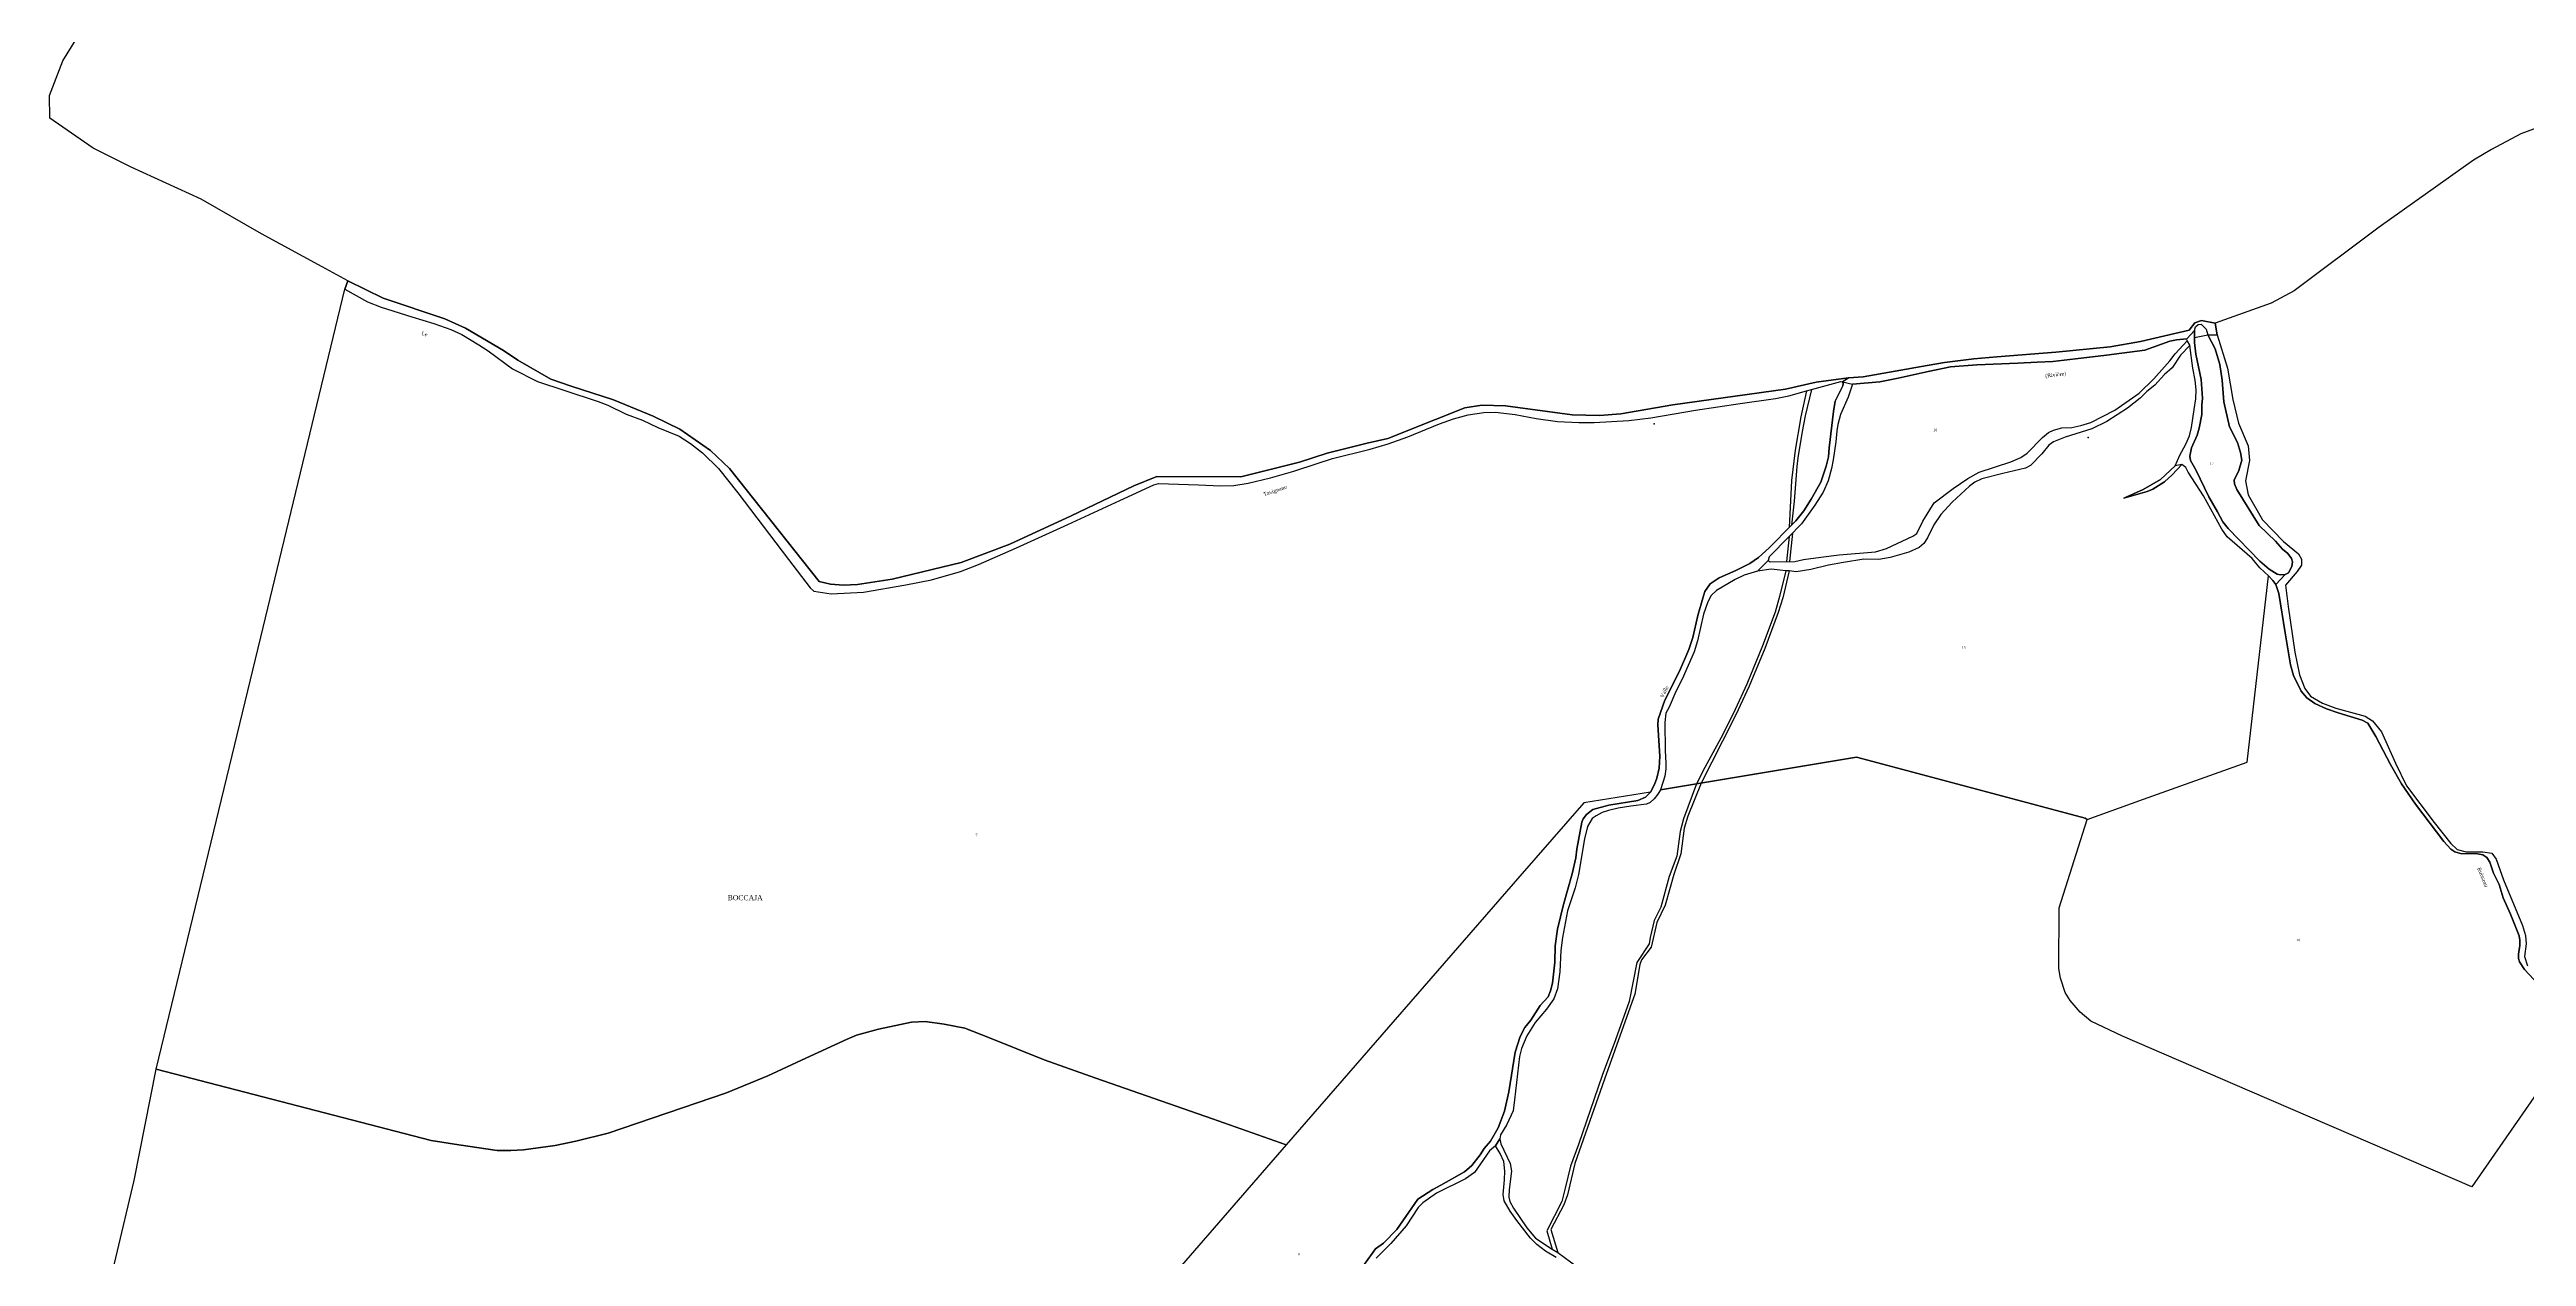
# Model space of a CAD drawing. Extents: x 1189447 to 1205702, y 6141591 to 6152844.
# Drawn here: x 1192870 to 1194839, y 6144840 to 6145799 of the extents above; entities that cross this region are included whole.
import ezdxf

# ---------------------------------------------------------------- set-up
doc = ezdxf.new("R2010")
doc.units = 0
doc.linetypes.add('CONTINU', pattern=[0])
doc.layers.get('0').update_dxf_attribs({"linetype": 'CONTINU'})
for name, color, linetype in [('1FLECHEFL', 7, 'CONTINU'), ('1LIEUDIT', 7, 'CONTINU'), ('1PARCELLE', 7, 'CONTINU'), ('1SECTION', 7, 'CONTINU'), ('1SUBDSECT', 7, 'CONTINU'), ('1TRONFLUV', 7, 'CONTINU'), ('3CHEMIN', 7, 'CONTINU'), ('3FISCLINE', 7, 'CONTINUOUS'), ('3LIEUDITTEX', 7, 'CONTINU'), ('3PARCELLETEX', 7, 'CONTINU'), ('3TRONFLUVTEX', 7, 'CONTINU')]:
    doc.layers.add(name, color=color, linetype=linetype)
doc.styles.get("Standard").update_dxf_attribs({"font": 'Times New Roman'})

# ---------------------------------------------------------------- blocks, each defined once
blk = doc.blocks.new('FLECHRU1')
blk.add_point((0, 0))

msp = doc.modelspace()

# ---------------------------------------------------------------- linework, layer by layer
at = {"layer": '1LIEUDIT'}
for points in [[(1192893.63, 6144715.44), (1192937.52, 6144900.1), (1192954.87, 6144988.46), (1193038.2, 6145332.18), (1193104.98, 6145608.88), (1193107.44, 6145615.44), (1193135.35, 6145601.53), (1193184.36, 6145585.3), (1193200.8, 6145577.77), (1193231.12, 6145560.11), (1193242.55, 6145552.22), (1193268.55, 6145537.12), (1193284.81, 6145531.73), (1193318.47, 6145520.84), (1193349.97, 6145507.81), (1193371.29, 6145497.58), (1193395.63, 6145480.48), (1193410.6, 6145466.25), (1193443.28, 6145424.97), (1193481.93, 6145376.36), (1193490.89, 6145374.28), (1193501.19, 6145373.45), (1193512.4, 6145373.99), (1193540, 6145378.11), (1193594.7, 6145391.33), (1193633.57, 6145406), (1193682.32, 6145428.54), (1193732.04, 6145452.42), (1193750.46, 6145459.69), (1193817.21, 6145459.46), (1193863.83, 6145471.12), (1193885.86, 6145478.39), (1193917.53, 6145486.43), (1193934.06, 6145490.05), (1193971.76, 6145505.13), (1193995.28, 6145514.43), (1194008.61, 6145516.64), (1194027.58, 6145515.96), (1194080.62, 6145508.96), (1194102.18, 6145508.36), (1194119.26, 6145509.68), (1194160.61, 6145516.86), (1194250.01, 6145529.32), (1194274.32, 6145534.88), (1194300.12, 6145538.37), (1194295.45, 6145535.22), (1194295.94, 6145533.73), (1194295.72, 6145531.99), (1194289.56, 6145519.63), (1194288.12, 6145511.61), (1194284.74, 6145482.64), (1194284.26, 6145475.37), (1194282.27, 6145467.99), (1194278.1, 6145455.36), (1194270.44, 6145441.79), (1194264.57, 6145432.51), (1194258.36, 6145424.59), (1194254.85, 6145421.07), (1194237.15, 6145403.01), (1194228.63, 6145395.49), (1194221.64, 6145390.65), (1194210.7, 6145385.06), (1194197.32, 6145379.33), (1194190.3, 6145374.53), (1194185.98, 6145368.48), (1194184.31, 6145362.98), (1194180.48, 6145349.21), (1194176.45, 6145331.73), (1194173.1, 6145322.14), (1194165.81, 6145305), (1194154.15, 6145281.96), (1194148.84, 6145266.97), (1194148.68, 6145262.34), (1194150.1, 6145237.5), (1194149.59, 6145227.96), (1194147.75, 6145219.91), (1194145.87, 6145214.77), (1194142.85, 6145208.86), (1194138.91, 6145204.82), (1194132.75, 6145202.29), (1194109.57, 6145198.4), (1194096.82, 6145194.89), (1194091.79, 6145191.1), (1194089.21, 6145187.52), (1194088.25, 6145184.97), (1194084.23, 6145163.56), (1194083.28, 6145156.67), (1194080.56, 6145143.79), (1194073.52, 6145119.38), (1194068.8, 6145099.75), (1194066.86, 6145086.48), (1194066.79, 6145073.72), (1194064.8, 6145056.8), (1194063.25, 6145050.75), (1194061.33, 6145046.16), (1194055.16, 6145039.25), (1194047.55, 6145027.38), (1194042.96, 6145021.77), (1194039.1, 6145014.54), (1194035.25, 6145002.17), (1194030.1, 6144970.39), (1194026.8, 6144955.2), (1194021.79, 6144941.75), (1194015.7, 6144931.25), (1194010.54, 6144925.52), (1194007.31, 6144920.28), (1194000.68, 6144911.92), (1193994.83, 6144906.91), (1193976.09, 6144896.3), (1193969.7, 6144892.95), (1193957.81, 6144885.21), (1193941.1, 6144861.02), (1193930.62, 6144850.18), (1193924.07, 6144845.66), (1193915.56, 6144833.57)], [(1193915.56, 6144833.57), (1193924.07, 6144845.66), (1193930.62, 6144850.18), (1193941.1, 6144861.02), (1193957.81, 6144885.21), (1193969.7, 6144892.95), (1193976.09, 6144896.3), (1193994.83, 6144906.91), (1194000.68, 6144911.92), (1194007.31, 6144920.28), (1194010.54, 6144925.52), (1194015.7, 6144931.25), (1194021.79, 6144941.75), (1194026.8, 6144955.2), (1194030.1, 6144970.39), (1194035.25, 6145002.17), (1194039.1, 6145014.54), (1194042.96, 6145021.77), (1194047.55, 6145027.38), (1194055.16, 6145039.25), (1194061.33, 6145046.16), (1194063.25, 6145050.75), (1194064.8, 6145056.8), (1194066.79, 6145073.72), (1194066.86, 6145086.48), (1194068.8, 6145099.75), (1194073.52, 6145119.38), (1194080.56, 6145143.79), (1194083.28, 6145156.67), (1194084.23, 6145163.56), (1194088.25, 6145184.97), (1194089.21, 6145187.52), (1194091.79, 6145191.1), (1194096.82, 6145194.89), (1194109.57, 6145198.4), (1194132.75, 6145202.29), (1194138.91, 6145204.82), (1194142.85, 6145208.86), (1194145.87, 6145214.77), (1194147.75, 6145219.91), (1194149.59, 6145227.96), (1194150.1, 6145237.5), (1194148.68, 6145262.34), (1194148.84, 6145266.97), (1194154.15, 6145281.96), (1194165.81, 6145305), (1194173.1, 6145322.14), (1194176.45, 6145331.73), (1194180.48, 6145349.21), (1194184.31, 6145362.98), (1194185.98, 6145368.48), (1194190.3, 6145374.53), (1194197.32, 6145379.33), (1194210.7, 6145385.06), (1194221.64, 6145390.65), (1194228.63, 6145395.49), (1194237.15, 6145403.01), (1194254.85, 6145421.07), (1194258.36, 6145424.59), (1194264.57, 6145432.51), (1194270.44, 6145441.79), (1194278.1, 6145455.36), (1194282.27, 6145467.99), (1194284.26, 6145475.37), (1194284.74, 6145482.64), (1194288.12, 6145511.61), (1194289.56, 6145519.63), (1194295.72, 6145531.99), (1194295.94, 6145533.73), (1194295.45, 6145535.22), (1194300.12, 6145538.37), (1194311.73, 6145539.14), (1194362.63, 6145547.99), (1194376.42, 6145550.57), (1194399.64, 6145553.47), (1194418.09, 6145554.93), (1194464.92, 6145558.68), (1194508.08, 6145562.82), (1194532.25, 6145567.27), (1194570.98, 6145576.18), (1194575.33, 6145581.94), (1194580.77, 6145583.74), (1194591.49, 6145581.69), (1194593.19, 6145572.37), (1194601.35, 6145545.87), (1194605.76, 6145520.92), (1194610.04, 6145502.32), (1194617.75, 6145484.32), (1194618.9, 6145472.52), (1194615.62, 6145456.26), (1194617.93, 6145445.34), (1194629.19, 6145425.31), (1194646.02, 6145408.06), (1194657.72, 6145398.21), (1194660.13, 6145394.14), (1194660.2, 6145389.32), (1194656.86, 6145384.19), (1194647.53, 6145373.39), (1194649.49, 6145356.42), (1194654.9, 6145320.18), (1194658.51, 6145302.08), (1194662.94, 6145291.33), (1194667.4, 6145285.13), (1194676.82, 6145279.57), (1194687.46, 6145275.51), (1194710.83, 6145269.19), (1194716.61, 6145265.55), (1194723.7, 6145256.76), (1194734.81, 6145231.73), (1194743.56, 6145213.95), (1194765.66, 6145184.74), (1194778.9, 6145168), (1194784.07, 6145163.15), (1194791, 6145161.45), (1194804.28, 6145161.48), (1194811.56, 6145160.33), (1194815.06, 6145155.4), (1194820.79, 6145139.02), (1194835.91, 6145102.76), (1194838.17, 6145094.81), (1194838.75, 6145088.13), (1194837.6, 6145078.09), (1194839.86, 6145070.69)]]:
    msp.add_lwpolyline(points, dxfattribs=at)
at = {"layer": '1PARCELLE'}
for points in [[(1192954.87, 6144988.46), (1193038.2, 6145332.18), (1193104.98, 6145608.88), (1193122.84, 6145598.82), (1193133.91, 6145594.52), (1193158.07, 6145586.88), (1193175.55, 6145581.57), (1193189.21, 6145576.68), (1193197.87, 6145572.6), (1193211.35, 6145564.46), (1193218.99, 6145559.61), (1193238.26, 6145545.32), (1193258.18, 6145535.34), (1193279.78, 6145528.21), (1193306.3, 6145519.51), (1193314.09, 6145516.51), (1193328.68, 6145509.47), (1193341.6, 6145504.53), (1193353.8, 6145498.81), (1193370.55, 6145491.95), (1193379.66, 6145486.08), (1193389.27, 6145478.56), (1193401.93, 6145466.12), (1193417.41, 6145446.89), (1193457.55, 6145393.72), (1193474.81, 6145371.32), (1193477.75, 6145368.68), (1193491.51, 6145366.61), (1193517.16, 6145367.86), (1193550.89, 6145373.65), (1193571.37, 6145377.71), (1193594.28, 6145384.31), (1193608.58, 6145389.82), (1193638.88, 6145403.06), (1193679.58, 6145421.55), (1193720.86, 6145440.77), (1193747.91, 6145453.18), (1193751.76, 6145454.13), (1193783.59, 6145453.22), (1193800.87, 6145452.27), (1193811.68, 6145452.6), (1193822.93, 6145454.52), (1193840.7, 6145458.69), (1193859.22, 6145463.98), (1193877.75, 6145470.22), (1193890.08, 6145474.04), (1193919.91, 6145481.45), (1193934.3, 6145485.7), (1193949.94, 6145491.39), (1193974.92, 6145501.62), (1193986.26, 6145505.69), (1193997.89, 6145508.88), (1194010.31, 6145510.78), (1194019.29, 6145510.95), (1194035.29, 6145509), (1194051.78, 6145506.04), (1194068.95, 6145503.66), (1194085.88, 6145502.84), (1194097.9, 6145502.85), (1194125.57, 6145504.27), (1194142.95, 6145506.59), (1194178.57, 6145512.58), (1194214.09, 6145517.84), (1194242.08, 6145521.72), (1194252.8, 6145523.88), (1194266.89, 6145527.86), (1194270.64, 6145528.9), (1194294.09, 6145535.24), (1194295.45, 6145535.22), (1194295.94, 6145533.73), (1194295.72, 6145531.99), (1194289.56, 6145519.63), (1194288.12, 6145511.61), (1194284.74, 6145482.64), (1194284.26, 6145475.37), (1194282.27, 6145467.99), (1194278.1, 6145455.36), (1194270.44, 6145441.79), (1194264.57, 6145432.51), (1194258.36, 6145424.59), (1194254.85, 6145421.07), (1194237.15, 6145403.01), (1194228.63, 6145395.49), (1194221.64, 6145390.65), (1194210.7, 6145385.06), (1194197.32, 6145379.33), (1194190.3, 6145374.53), (1194185.98, 6145368.48), (1194184.31, 6145362.98), (1194180.48, 6145349.21), (1194176.45, 6145331.73), (1194173.1, 6145322.14), (1194165.81, 6145305), (1194154.15, 6145281.96), (1194148.84, 6145266.97), (1194148.68, 6145262.34), (1194150.1, 6145237.5), (1194149.59, 6145227.96), (1194147.75, 6145219.91), (1194145.87, 6145214.77), (1194142.85, 6145208.86), (1194089.74, 6145200.33), (1194039, 6145141.98), (1193853.15, 6144928.28), (1193794.69, 6144948.97), (1193701.91, 6144981.34), (1193660.9, 6144996.06), (1193617.31, 6145013.35), (1193597.69, 6145021.03), (1193581.43, 6145024.35), (1193566.13, 6145026.36), (1193555.43, 6145025.8), (1193529.1, 6145020.34), (1193511.52, 6145015.47), (1193504.15, 6145012.5), (1193471.41, 6144997.22), (1193441.23, 6144983.23), (1193408.26, 6144969.58), (1193314.14, 6144937.71), (1193288.59, 6144931.36), (1193272.18, 6144927.93), (1193246.85, 6144924.48), (1193236.79, 6144923.83), (1193225.95, 6144923.98), (1193195.52, 6144928.49), (1193173.6, 6144931.69), (1192954.87, 6144988.46)], [(1194576.13, 6145465.01), (1194571.9, 6145472.43), (1194571.4, 6145475.95), (1194572.69, 6145482.58), (1194577.28, 6145492.69), (1194578.93, 6145498.3), (1194580.99, 6145509), (1194581.03, 6145516.51), (1194581.56, 6145522.16), (1194580.34, 6145536.97), (1194576.22, 6145557.19), (1194575.09, 6145566.47), (1194575.27, 6145570.4), (1194575.15, 6145575.97), (1194575.91, 6145578.93), (1194578.18, 6145580.75), (1194580.55, 6145580.88), (1194584.32, 6145577), (1194585.72, 6145572.49), (1194591.56, 6145561.34), (1194595.33, 6145548.75), (1194597.21, 6145536.45), (1194598.45, 6145519.26), (1194602.86, 6145499.22), (1194609.22, 6145486.75), (1194611.86, 6145478.94), (1194612.84, 6145472.93), (1194610.39, 6145464.66), (1194606.81, 6145456.99), (1194607.04, 6145453.98), (1194608.88, 6145449.51), (1194626.63, 6145420.85), (1194639.59, 6145408.28), (1194645.12, 6145402.11), (1194649.44, 6145398.57), (1194652.36, 6145394.68), (1194653.12, 6145391.91), (1194652.58, 6145388.28), (1194649.91, 6145383.18), (1194647.31, 6145381.79), (1194643.37, 6145381.53), (1194640.81, 6145382.2), (1194634.41, 6145386.05), (1194627.04, 6145392.36), (1194601.86, 6145418.53), (1194597.63, 6145423.8), (1194593.46, 6145431.65), (1194586.67, 6145443.63), (1194576.13, 6145465.01)], [(1194489.89, 6145187.19), (1194534.57, 6145203.11), (1194617, 6145232.77), (1194633.89, 6145380.81), (1194627.23, 6145387.18), (1194621, 6145394.6), (1194601.24, 6145411.85), (1194596.84, 6145417.9), (1194582.33, 6145444.34), (1194570.22, 6145463.21), (1194568.22, 6145467), (1194565.04, 6145469.3), (1194557.4, 6145461.13), (1194551.19, 6145455.47), (1194542, 6145449.85), (1194537.55, 6145447.83), (1194519.02, 6145442.61), (1194534.25, 6145449.45), (1194548.25, 6145457.45), (1194559.79, 6145468.38), (1194563.53, 6145476.71), (1194568.25, 6145485.46), (1194571.09, 6145492.1), (1194572.86, 6145498.74), (1194574.83, 6145513.22), (1194576.12, 6145521.66), (1194576.36, 6145528.81), (1194575.7, 6145536.36), (1194573.95, 6145546.03), (1194571.56, 6145563.91), (1194564.1, 6145556.2), (1194557.48, 6145546.35), (1194551.27, 6145540.84), (1194543.57, 6145532.51), (1194537.31, 6145527.29), (1194532.05, 6145522.05), (1194521.99, 6145514.27), (1194505.37, 6145503.58), (1194493.57, 6145497.82), (1194472.26, 6145491.02), (1194462.97, 6145487.48), (1194459.51, 6145484.71), (1194453.76, 6145477.82), (1194444.71, 6145468.66), (1194440.85, 6145466.41), (1194422.83, 6145462.08), (1194406.15, 6145457.9), (1194400.61, 6145455.22), (1194396.34, 6145452.2), (1194382.61, 6145439.48), (1194373.53, 6145429.55), (1194368, 6145421.51), (1194363.01, 6145410.91), (1194359.9, 6145406.46), (1194356.25, 6145403.26), (1194348.03, 6145399.67), (1194333.18, 6145395.28), (1194324.13, 6145393.94), (1194312.41, 6145393.97), (1194296.25, 6145391.5), (1194284.13, 6145389.2), (1194270.11, 6145385.94), (1194258.59, 6145384.12), (1194252.92, 6145384.67), (1194250.31, 6145384.92), (1194238.66, 6145386.04), (1194227.93, 6145384.5), (1194217.12, 6145381.29), (1194209.96, 6145377.9), (1194195.19, 6145369.28), (1194190.95, 6145365.11), (1194188.29, 6145360.21), (1194185.02, 6145350.21), (1194180.18, 6145329.15), (1194177.6, 6145320.37), (1194167.88, 6145298.62), (1194162.95, 6145288.83), (1194157.67, 6145276.38), (1194155.07, 6145271.56), (1194154.14, 6145264.28), (1194154.46, 6145241.84), (1194155.08, 6145231.92), (1194155.08, 6145227.26), (1194154.17, 6145221.42), (1194150.7, 6145210.59), (1194306.63, 6145236.5), (1194414.84, 6145207.72), (1194488.22, 6145188.05), (1194489.89, 6145187.19)], [(1194236.17, 6145393.14), (1194237.8, 6145391.9), (1194257.37, 6145392.21), (1194264.45, 6145393.93), (1194278.18, 6145395.74), (1194292.85, 6145397.47), (1194321.54, 6145400.01), (1194330.41, 6145402.44), (1194351.34, 6145412.27), (1194354.36, 6145414.56), (1194359.3, 6145424.31), (1194368.24, 6145438.8), (1194383.4, 6145450.28), (1194395.1, 6145458.35), (1194404.08, 6145463.36), (1194429.26, 6145471.41), (1194437.11, 6145474.87), (1194442.14, 6145478.47), (1194454.3, 6145490.9), (1194458.99, 6145494.74), (1194463, 6145496.64), (1194469.8, 6145498.57), (1194477.76, 6145498.84), (1194484.79, 6145500.24), (1194492.69, 6145502.69), (1194511.94, 6145512.69), (1194531.29, 6145525.96), (1194542.75, 6145537.52), (1194555.57, 6145551.66), (1194559.73, 6145557.31), (1194569.29, 6145567.7), (1194569.07, 6145569.36), (1194560.9, 6145568.51), (1194555.46, 6145567.46), (1194535.69, 6145560.23), (1194505.22, 6145556.39), (1194480.55, 6145553.29), (1194462.6, 6145551.39), (1194450.07, 6145550.73), (1194434.84, 6145550.04), (1194402.08, 6145548.55), (1194381.11, 6145547.03), (1194363.37, 6145543.44), (1194339.61, 6145538), (1194324.99, 6145535.05), (1194303.36, 6145533.11), (1194299.99, 6145522.82), (1194293.86, 6145509.1), (1194291.58, 6145501.23), (1194290.82, 6145496.19), (1194290.14, 6145487.4), (1194288.04, 6145473.14), (1194286.68, 6145466.25), (1194284, 6145456.5), (1194279.99, 6145447.47), (1194273.43, 6145437.1), (1194262.79, 6145422.17), (1194253.02, 6145412.05), (1194236.98, 6145395.9), (1194236.17, 6145393.14)]]:
    msp.add_lwpolyline(points, close=True, dxfattribs=at)
for points in [[(1194885.05, 6145024.03), (1194795.54, 6144895.06), (1194619.19, 6144971), (1194517.87, 6145014.85), (1194492.83, 6145026.8), (1194484.33, 6145033.97), (1194476.26, 6145043.03), (1194472.34, 6145049.4), (1194468.69, 6145060.91), (1194467.4, 6145068.62), (1194467.71, 6145116.8), (1194489.89, 6145187.19), (1194489.89, 6145187.19), (1194534.57, 6145203.11), (1194617, 6145232.77), (1194633.89, 6145380.81), (1194637.45, 6145377.13), (1194639.88, 6145373.9), (1194642.2, 6145366.74), (1194647.23, 6145335.38), (1194651.53, 6145310.13), (1194653.86, 6145301.62), (1194659.88, 6145289.12), (1194664.33, 6145283.84), (1194670.74, 6145279.32), (1194680.22, 6145275.16), (1194689.3, 6145271.98), (1194708.44, 6145266.04), (1194712.91, 6145263.56), (1194719.35, 6145253.18), (1194730.93, 6145230.68), (1194739.74, 6145215.44), (1194750.94, 6145199.14), (1194773.44, 6145169.51), (1194778.91, 6145163.52), (1194782.2, 6145161.34), (1194786.5, 6145159.96), (1194800.18, 6145159.64), (1194804.38, 6145159.09), (1194807.66, 6145156.95), (1194809.89, 6145153.02), (1194812.94, 6145144.44), (1194817.27, 6145135.49), (1194820.58, 6145124.76), (1194826.42, 6145111.67), (1194833.23, 6145094.62), (1194833.77, 6145090.99), (1194833.79, 6145087), (1194832.61, 6145080.11), (1194832.65, 6145076.58), (1194833.44, 6145073.77), (1194837.48, 6145067.89), (1194859.82, 6145043.83)], [(1194885.05, 6145024.03), (1194795.54, 6144895.06), (1194619.19, 6144971), (1194517.87, 6145014.85), (1194492.83, 6145026.8), (1194484.33, 6145033.97), (1194476.26, 6145043.03), (1194472.34, 6145049.4), (1194468.69, 6145060.91), (1194467.4, 6145068.62), (1194467.71, 6145116.8), (1194489.89, 6145187.19), (1194488.22, 6145188.05), (1194414.84, 6145207.72), (1194306.63, 6145236.5), (1194150.7, 6145210.59), (1194148.48, 6145207.28), (1194145.77, 6145203.37), (1194142.45, 6145200.49), (1194139.51, 6145199.2), (1194127.15, 6145197.63), (1194117.03, 6145196.05), (1194109.38, 6145194.18), (1194104.44, 6145192.6), (1194099.44, 6145190.03), (1194096.45, 6145187.77), (1194092.72, 6145181.49), (1194090.37, 6145171.81), (1194085.6, 6145143.37), (1194082.77, 6145132.8), (1194076.72, 6145114.55), (1194072.77, 6145093.19), (1194071.49, 6145082.97), (1194070.72, 6145066.01), (1194068.96, 6145052.43), (1194065.81, 6145044.47), (1194060.09, 6145036.36), (1194050.99, 6145025.56), (1194044.37, 6145015.13), (1194040.13, 6145004.85), (1194038.61, 6144998.53), (1194034.7, 6144964.06), (1194033.53, 6144955.43), (1194028.65, 6144944.5), (1194023.46, 6144936.4), (1194022.88, 6144933.24), (1194023.79, 6144929.16), (1194031.25, 6144913.46), (1194032.17, 6144907.42), (1194030.29, 6144892.9), (1194030.15, 6144886.85), (1194031.02, 6144883.35), (1194033.87, 6144877.95), (1194044.52, 6144862.47), (1194051.26, 6144854.27), (1194064.65, 6144845.5), (1194069.02, 6144842.65), (1194084.11, 6144831.58)], [(1193915.56, 6144833.57), (1193924.07, 6144845.66), (1193930.62, 6144850.18), (1193941.1, 6144861.02), (1193957.81, 6144885.21), (1193969.7, 6144892.95), (1193976.09, 6144896.3), (1193994.83, 6144906.91), (1194000.68, 6144911.92), (1194007.31, 6144920.28), (1194010.54, 6144925.52), (1194015.7, 6144931.25), (1194021.79, 6144941.75), (1194026.8, 6144955.2), (1194030.1, 6144970.39), (1194035.25, 6145002.17), (1194039.1, 6145014.54), (1194042.96, 6145021.77), (1194047.55, 6145027.38), (1194055.16, 6145039.25), (1194061.33, 6145046.16), (1194063.25, 6145050.75), (1194064.8, 6145056.8), (1194066.79, 6145073.72), (1194066.86, 6145086.48), (1194068.8, 6145099.75), (1194073.52, 6145119.38), (1194080.56, 6145143.79), (1194083.28, 6145156.67), (1194084.23, 6145163.56), (1194088.25, 6145184.97), (1194089.21, 6145187.52), (1194091.79, 6145191.1), (1194096.82, 6145194.89), (1194109.57, 6145198.4), (1194132.75, 6145202.29), (1194138.91, 6145204.82), (1194142.85, 6145208.86), (1194142.85, 6145208.86), (1194089.74, 6145200.33), (1194039, 6145141.98), (1193853.15, 6144928.28), (1193650.23, 6144694.22)], [(1192893.63, 6144715.44), (1192937.52, 6144900.1), (1192954.87, 6144988.46), (1193173.6, 6144931.69), (1193195.52, 6144928.49), (1193225.95, 6144923.98), (1193236.79, 6144923.83), (1193246.85, 6144924.48), (1193272.18, 6144927.93), (1193288.59, 6144931.36), (1193314.14, 6144937.71), (1193408.26, 6144969.58), (1193441.23, 6144983.23), (1193471.41, 6144997.22), (1193504.15, 6145012.5), (1193511.52, 6145015.47), (1193529.1, 6145020.34), (1193555.43, 6145025.8), (1193566.13, 6145026.36), (1193581.43, 6145024.35), (1193597.69, 6145021.03), (1193617.31, 6145013.35), (1193660.9, 6144996.06), (1193701.91, 6144981.34), (1193794.69, 6144948.97), (1193853.15, 6144928.28), (1193650.23, 6144694.22)], [(1194067.84, 6144838.73), (1194059.3, 6144843.78), (1194052.44, 6144849.12), (1194047.43, 6144854.21), (1194036.43, 6144868.13), (1194031.25, 6144875.63), (1194026.39, 6144883.74), (1194025.62, 6144888.8), (1194026.66, 6144900.6), (1194026.97, 6144907.47), (1194026.07, 6144915.16), (1194023.22, 6144921.52), (1194019.43, 6144927.48), (1194014.88, 6144923.55), (1194002.9, 6144906.34), (1193995.75, 6144901.35), (1193972.62, 6144889.85), (1193961.86, 6144882.32), (1193958.19, 6144878.66), (1193948.54, 6144863.89), (1193936.28, 6144849.83), (1193924.82, 6144838.22)]]:
    msp.add_lwpolyline(points, dxfattribs=at)
at = {"layer": '1SECTION'}
msp.add_lwpolyline([(1194876.95, 6145747.88), (1194834.66, 6145732.36), (1194811.19, 6145719.91), (1194796.91, 6145711.46), (1194722.01, 6145658.18), (1194654.42, 6145607.35), (1194636.05, 6145597.56), (1194591.49, 6145581.69), (1194580.77, 6145583.74), (1194575.33, 6145581.94), (1194570.98, 6145576.18), (1194532.25, 6145567.27), (1194508.08, 6145562.82), (1194464.92, 6145558.68), (1194418.09, 6145554.93), (1194399.64, 6145553.47), (1194376.42, 6145550.57), (1194362.63, 6145547.99), (1194311.73, 6145539.14), (1194300.12, 6145538.37), (1194274.32, 6145534.88), (1194250.01, 6145529.32), (1194160.61, 6145516.86), (1194119.26, 6145509.68), (1194102.18, 6145508.36), (1194080.62, 6145508.96), (1194027.58, 6145515.96), (1194008.61, 6145516.64), (1193995.28, 6145514.43), (1193971.76, 6145505.13), (1193934.06, 6145490.05), (1193917.53, 6145486.43), (1193885.86, 6145478.39), (1193863.83, 6145471.12), (1193817.21, 6145459.46), (1193750.46, 6145459.69), (1193732.04, 6145452.42), (1193682.32, 6145428.54), (1193633.57, 6145406), (1193594.7, 6145391.33), (1193540, 6145378.11), (1193512.4, 6145373.99), (1193501.19, 6145373.45), (1193490.89, 6145374.28), (1193481.93, 6145376.36), (1193443.28, 6145424.97), (1193410.6, 6145466.25), (1193395.63, 6145480.48), (1193371.29, 6145497.58), (1193349.97, 6145507.81), (1193318.47, 6145520.84), (1193284.81, 6145531.73), (1193268.55, 6145537.12), (1193242.55, 6145552.22), (1193231.12, 6145560.11), (1193200.8, 6145577.77), (1193184.36, 6145585.3), (1193135.35, 6145601.53), (1193107.44, 6145615.44), (1193086.88, 6145626.52), (1193038.81, 6145652.79), (1192990.61, 6145680.22), (1192935.01, 6145705.76), (1192904.8, 6145721), (1192870.4, 6145744.82), (1192870.21, 6145762.89), (1192880.86, 6145790.45), (1192909.11, 6145836.33)], dxfattribs=at)
at = {"layer": '1SUBDSECT'}
msp.add_lwpolyline([(1192893.63, 6144715.44), (1192937.52, 6144900.1), (1192954.87, 6144988.46), (1193038.2, 6145332.18), (1193104.98, 6145608.88), (1193107.44, 6145615.44), (1193135.35, 6145601.53), (1193184.36, 6145585.3), (1193200.8, 6145577.77), (1193231.12, 6145560.11), (1193242.55, 6145552.22), (1193268.55, 6145537.12), (1193284.81, 6145531.73), (1193318.47, 6145520.84), (1193349.97, 6145507.81), (1193371.29, 6145497.58), (1193395.63, 6145480.48), (1193410.6, 6145466.25), (1193443.28, 6145424.97), (1193481.93, 6145376.36), (1193490.89, 6145374.28), (1193501.19, 6145373.45), (1193512.4, 6145373.99), (1193540, 6145378.11), (1193594.7, 6145391.33), (1193633.57, 6145406), (1193682.32, 6145428.54), (1193732.04, 6145452.42), (1193750.46, 6145459.69), (1193817.21, 6145459.46), (1193863.83, 6145471.12), (1193885.86, 6145478.39), (1193917.53, 6145486.43), (1193934.06, 6145490.05), (1193971.76, 6145505.13), (1193995.28, 6145514.43), (1194008.61, 6145516.64), (1194027.58, 6145515.96), (1194080.62, 6145508.96), (1194102.18, 6145508.36), (1194119.26, 6145509.68), (1194160.61, 6145516.86), (1194250.01, 6145529.32), (1194274.32, 6145534.88), (1194300.12, 6145538.37), (1194311.73, 6145539.14), (1194362.63, 6145547.99), (1194376.42, 6145550.57), (1194399.64, 6145553.47), (1194418.09, 6145554.93), (1194464.92, 6145558.68), (1194508.08, 6145562.82), (1194532.25, 6145567.27), (1194570.98, 6145576.18), (1194575.33, 6145581.94), (1194580.77, 6145583.74), (1194591.49, 6145581.69), (1194593.19, 6145572.37), (1194601.35, 6145545.87), (1194605.76, 6145520.92), (1194610.04, 6145502.32), (1194617.75, 6145484.32), (1194618.9, 6145472.52), (1194615.62, 6145456.26), (1194617.93, 6145445.34), (1194629.19, 6145425.31), (1194646.02, 6145408.06), (1194657.72, 6145398.21), (1194660.13, 6145394.14), (1194660.2, 6145389.32), (1194656.86, 6145384.19), (1194647.53, 6145373.39), (1194649.49, 6145356.42), (1194654.9, 6145320.18), (1194658.51, 6145302.08), (1194662.94, 6145291.33), (1194667.4, 6145285.13), (1194676.82, 6145279.57), (1194687.46, 6145275.51), (1194710.83, 6145269.19), (1194716.61, 6145265.55), (1194723.7, 6145256.76), (1194734.81, 6145231.73), (1194743.56, 6145213.95), (1194765.66, 6145184.74), (1194778.9, 6145168), (1194784.07, 6145163.15), (1194791, 6145161.45), (1194804.28, 6145161.48), (1194811.56, 6145160.33), (1194815.06, 6145155.4), (1194820.79, 6145139.02), (1194835.91, 6145102.76), (1194838.17, 6145094.81), (1194838.75, 6145088.13), (1194837.6, 6145078.09), (1194839.86, 6145070.69)], dxfattribs=at)
at = {"layer": '1TRONFLUV'}
for points in [[(1194295.45, 6145535.22), (1194303.36, 6145533.11), (1194324.99, 6145535.05), (1194339.61, 6145538), (1194363.37, 6145543.44), (1194381.11, 6145547.03), (1194402.08, 6145548.55), (1194434.84, 6145550.04), (1194450.07, 6145550.73), (1194462.6, 6145551.39), (1194480.55, 6145553.29), (1194505.22, 6145556.39), (1194535.69, 6145560.23), (1194555.46, 6145567.46), (1194560.9, 6145568.51), (1194569.07, 6145569.36), (1194575.15, 6145575.97), (1194575.91, 6145578.93), (1194578.18, 6145580.75), (1194580.55, 6145580.88), (1194584.32, 6145577), (1194585.72, 6145572.49), (1194593.19, 6145572.37), (1194591.49, 6145581.69), (1194580.77, 6145583.74), (1194575.33, 6145581.94), (1194570.98, 6145576.18), (1194532.25, 6145567.27), (1194508.08, 6145562.82), (1194464.92, 6145558.68), (1194418.09, 6145554.93), (1194399.64, 6145553.47), (1194376.42, 6145550.57), (1194362.63, 6145547.99), (1194311.73, 6145539.14), (1194300.12, 6145538.37), (1194274.32, 6145534.88), (1194250.01, 6145529.32), (1194160.61, 6145516.86), (1194119.26, 6145509.68), (1194102.18, 6145508.36), (1194080.62, 6145508.96), (1194027.58, 6145515.96), (1194008.61, 6145516.64), (1193995.28, 6145514.43), (1193971.76, 6145505.13), (1193934.06, 6145490.05), (1193917.53, 6145486.43), (1193885.86, 6145478.39), (1193863.83, 6145471.12), (1193817.21, 6145459.46), (1193750.46, 6145459.69), (1193732.04, 6145452.42), (1193682.32, 6145428.54), (1193633.57, 6145406), (1193594.7, 6145391.33), (1193540, 6145378.11), (1193512.4, 6145373.99), (1193501.19, 6145373.45), (1193490.89, 6145374.28), (1193481.93, 6145376.36), (1193443.28, 6145424.97), (1193410.6, 6145466.25), (1193395.63, 6145480.48), (1193371.29, 6145497.58), (1193349.97, 6145507.81), (1193318.47, 6145520.84), (1193284.81, 6145531.73), (1193268.55, 6145537.12), (1193242.55, 6145552.22), (1193231.12, 6145560.11), (1193200.8, 6145577.77), (1193184.36, 6145585.3), (1193135.35, 6145601.53), (1193107.44, 6145615.44), (1193104.98, 6145608.88), (1193122.84, 6145598.82), (1193133.91, 6145594.52), (1193158.07, 6145586.88), (1193175.55, 6145581.57), (1193189.21, 6145576.68), (1193197.87, 6145572.6), (1193211.35, 6145564.46), (1193218.99, 6145559.61), (1193238.26, 6145545.32), (1193258.18, 6145535.34), (1193279.78, 6145528.21), (1193306.3, 6145519.51), (1193314.09, 6145516.51), (1193328.68, 6145509.47), (1193341.6, 6145504.53), (1193353.8, 6145498.81), (1193370.55, 6145491.95), (1193379.66, 6145486.08), (1193389.27, 6145478.56), (1193401.93, 6145466.12), (1193417.41, 6145446.89), (1193457.55, 6145393.72), (1193474.81, 6145371.32), (1193477.75, 6145368.68), (1193491.51, 6145366.61), (1193517.16, 6145367.86), (1193550.89, 6145373.65), (1193571.37, 6145377.71), (1193594.28, 6145384.31), (1193608.58, 6145389.82), (1193638.88, 6145403.06), (1193679.58, 6145421.55), (1193720.86, 6145440.77), (1193747.91, 6145453.18), (1193751.76, 6145454.13), (1193783.59, 6145453.22), (1193800.87, 6145452.27), (1193811.68, 6145452.6), (1193822.93, 6145454.52), (1193840.7, 6145458.69), (1193859.22, 6145463.98), (1193877.75, 6145470.22), (1193890.08, 6145474.04), (1193919.91, 6145481.45), (1193934.3, 6145485.7), (1193949.94, 6145491.39), (1193974.92, 6145501.62), (1193986.26, 6145505.69), (1193997.89, 6145508.88), (1194010.31, 6145510.78), (1194019.29, 6145510.95), (1194035.29, 6145509), (1194051.78, 6145506.04), (1194068.95, 6145503.66), (1194085.88, 6145502.84), (1194097.9, 6145502.85), (1194125.57, 6145504.27), (1194142.95, 6145506.59), (1194178.57, 6145512.58), (1194214.09, 6145517.84), (1194242.08, 6145521.72), (1194252.8, 6145523.88), (1194266.89, 6145527.86), (1194270.64, 6145528.9), (1194294.09, 6145535.24), (1194295.45, 6145535.22)], [(1194569.29, 6145567.7), (1194571.56, 6145563.91), (1194564.1, 6145556.2), (1194557.48, 6145546.35), (1194551.27, 6145540.84), (1194543.57, 6145532.51), (1194537.31, 6145527.29), (1194532.05, 6145522.05), (1194521.99, 6145514.27), (1194505.37, 6145503.58), (1194493.57, 6145497.82), (1194472.26, 6145491.02), (1194462.97, 6145487.48), (1194459.51, 6145484.71), (1194453.76, 6145477.82), (1194444.71, 6145468.66), (1194440.85, 6145466.41), (1194422.83, 6145462.08), (1194406.15, 6145457.9), (1194400.61, 6145455.22), (1194396.34, 6145452.2), (1194382.61, 6145439.48), (1194373.53, 6145429.55), (1194368, 6145421.51), (1194363.01, 6145410.91), (1194359.9, 6145406.46), (1194356.25, 6145403.26), (1194348.03, 6145399.67), (1194333.18, 6145395.28), (1194324.13, 6145393.94), (1194312.41, 6145393.97), (1194296.25, 6145391.5), (1194284.13, 6145389.2), (1194270.11, 6145385.94), (1194258.59, 6145384.12), (1194252.92, 6145384.67), (1194250.31, 6145384.92), (1194238.66, 6145386.04), (1194227.93, 6145384.5), (1194236.17, 6145393.14), (1194237.8, 6145391.9), (1194257.37, 6145392.21), (1194264.45, 6145393.93), (1194278.18, 6145395.74), (1194292.85, 6145397.47), (1194321.54, 6145400.01), (1194330.41, 6145402.44), (1194351.34, 6145412.27), (1194354.36, 6145414.56), (1194359.3, 6145424.31), (1194368.24, 6145438.8), (1194383.4, 6145450.28), (1194395.1, 6145458.35), (1194404.08, 6145463.36), (1194429.26, 6145471.41), (1194437.11, 6145474.87), (1194442.14, 6145478.47), (1194454.3, 6145490.9), (1194458.99, 6145494.74), (1194463, 6145496.64), (1194469.8, 6145498.57), (1194477.76, 6145498.84), (1194484.79, 6145500.24), (1194492.69, 6145502.69), (1194511.94, 6145512.69), (1194531.29, 6145525.96), (1194542.75, 6145537.52), (1194555.57, 6145551.66), (1194559.73, 6145557.31), (1194569.29, 6145567.7)], [(1194647.31, 6145381.79), (1194639.88, 6145373.9), (1194637.45, 6145377.13), (1194633.89, 6145380.81), (1194627.23, 6145387.18), (1194621, 6145394.6), (1194601.24, 6145411.85), (1194596.84, 6145417.9), (1194582.33, 6145444.34), (1194570.22, 6145463.21), (1194568.22, 6145467), (1194565.04, 6145469.3), (1194559.79, 6145468.38), (1194563.53, 6145476.71), (1194568.25, 6145485.46), (1194571.09, 6145492.1), (1194572.86, 6145498.74), (1194574.83, 6145513.22), (1194576.12, 6145521.66), (1194576.36, 6145528.81), (1194575.7, 6145536.36), (1194573.95, 6145546.03), (1194571.56, 6145563.91), (1194569.29, 6145567.7), (1194569.07, 6145569.36), (1194575.15, 6145575.97), (1194575.27, 6145570.4), (1194575.09, 6145566.47), (1194576.22, 6145557.19), (1194580.34, 6145536.97), (1194581.56, 6145522.16), (1194581.03, 6145516.51), (1194580.99, 6145509), (1194578.93, 6145498.3), (1194577.28, 6145492.69), (1194572.69, 6145482.58), (1194571.4, 6145475.95), (1194571.9, 6145472.43), (1194576.13, 6145465.01), (1194586.67, 6145443.63), (1194593.46, 6145431.65), (1194597.63, 6145423.8), (1194601.86, 6145418.53), (1194627.04, 6145392.36), (1194634.41, 6145386.05), (1194640.81, 6145382.2), (1194643.37, 6145381.53), (1194647.31, 6145381.79)], [(1194559.79, 6145468.38), (1194548.25, 6145457.45), (1194534.25, 6145449.45), (1194519.02, 6145442.61), (1194537.55, 6145447.83), (1194542, 6145449.85), (1194551.19, 6145455.47), (1194557.4, 6145461.13), (1194565.04, 6145469.3), (1194559.79, 6145468.38)]]:
    msp.add_lwpolyline(points, close=True, dxfattribs=at)
for points in [[(1194859.82, 6145043.83), (1194837.48, 6145067.89), (1194833.44, 6145073.77), (1194832.65, 6145076.58), (1194832.61, 6145080.11), (1194833.79, 6145087), (1194833.77, 6145090.99), (1194833.23, 6145094.62), (1194826.42, 6145111.67), (1194820.58, 6145124.76), (1194817.27, 6145135.49), (1194812.94, 6145144.44), (1194809.89, 6145153.02), (1194807.66, 6145156.95), (1194804.38, 6145159.09), (1194800.18, 6145159.64), (1194786.5, 6145159.96), (1194782.2, 6145161.34), (1194778.91, 6145163.52), (1194773.44, 6145169.51), (1194750.94, 6145199.14), (1194739.74, 6145215.44), (1194730.93, 6145230.68), (1194719.35, 6145253.18), (1194712.91, 6145263.56), (1194708.44, 6145266.04), (1194689.3, 6145271.98), (1194680.22, 6145275.16), (1194670.74, 6145279.32), (1194664.33, 6145283.84), (1194659.88, 6145289.12), (1194653.86, 6145301.62), (1194651.53, 6145310.13), (1194647.23, 6145335.38), (1194642.2, 6145366.74), (1194639.88, 6145373.9), (1194647.31, 6145381.79), (1194649.91, 6145383.18), (1194652.58, 6145388.28), (1194653.12, 6145391.91), (1194652.36, 6145394.68), (1194649.44, 6145398.57), (1194645.12, 6145402.11), (1194639.59, 6145408.28), (1194626.63, 6145420.85), (1194608.88, 6145449.51), (1194607.04, 6145453.98), (1194606.81, 6145456.99), (1194610.39, 6145464.66), (1194612.84, 6145472.93), (1194611.86, 6145478.94), (1194609.22, 6145486.75), (1194602.86, 6145499.22), (1194598.45, 6145519.26), (1194597.21, 6145536.45), (1194595.33, 6145548.75), (1194591.56, 6145561.34), (1194585.72, 6145572.49), (1194593.19, 6145572.37), (1194601.35, 6145545.87), (1194605.76, 6145520.92), (1194610.04, 6145502.32), (1194617.75, 6145484.32), (1194618.9, 6145472.52), (1194615.62, 6145456.26), (1194617.93, 6145445.34), (1194629.19, 6145425.31), (1194646.02, 6145408.06), (1194657.72, 6145398.21), (1194660.13, 6145394.14), (1194660.2, 6145389.32), (1194656.86, 6145384.19), (1194647.53, 6145373.39), (1194649.49, 6145356.42), (1194654.9, 6145320.18), (1194658.51, 6145302.08), (1194662.94, 6145291.33), (1194667.4, 6145285.13), (1194676.82, 6145279.57), (1194687.46, 6145275.51), (1194710.83, 6145269.19), (1194716.61, 6145265.55), (1194723.7, 6145256.76), (1194734.81, 6145231.73), (1194743.56, 6145213.95), (1194765.66, 6145184.74), (1194778.9, 6145168), (1194784.07, 6145163.15), (1194791, 6145161.45), (1194804.28, 6145161.48), (1194811.56, 6145160.33), (1194815.06, 6145155.4), (1194820.79, 6145139.02), (1194835.91, 6145102.76), (1194838.17, 6145094.81), (1194838.75, 6145088.13), (1194837.6, 6145078.09), (1194839.86, 6145070.69)], [(1193915.56, 6144833.57), (1193924.07, 6144845.66), (1193930.62, 6144850.18), (1193941.1, 6144861.02), (1193957.81, 6144885.21), (1193969.7, 6144892.95), (1193976.09, 6144896.3), (1193994.83, 6144906.91), (1194000.68, 6144911.92), (1194007.31, 6144920.28), (1194010.54, 6144925.52), (1194015.7, 6144931.25), (1194021.79, 6144941.75), (1194026.8, 6144955.2), (1194030.1, 6144970.39), (1194035.25, 6145002.17), (1194039.1, 6145014.54), (1194042.96, 6145021.77), (1194047.55, 6145027.38), (1194055.16, 6145039.25), (1194061.33, 6145046.16), (1194063.25, 6145050.75), (1194064.8, 6145056.8), (1194066.79, 6145073.72), (1194066.86, 6145086.48), (1194068.8, 6145099.75), (1194073.52, 6145119.38), (1194080.56, 6145143.79), (1194083.28, 6145156.67), (1194084.23, 6145163.56), (1194088.25, 6145184.97), (1194089.21, 6145187.52), (1194091.79, 6145191.1), (1194096.82, 6145194.89), (1194109.57, 6145198.4), (1194132.75, 6145202.29), (1194138.91, 6145204.82), (1194142.85, 6145208.86), (1194145.87, 6145214.77), (1194147.75, 6145219.91), (1194149.59, 6145227.96), (1194150.1, 6145237.5), (1194148.68, 6145262.34), (1194148.84, 6145266.97), (1194154.15, 6145281.96), (1194165.81, 6145305), (1194173.1, 6145322.14), (1194176.45, 6145331.73), (1194180.48, 6145349.21), (1194184.31, 6145362.98), (1194185.98, 6145368.48), (1194190.3, 6145374.53), (1194197.32, 6145379.33), (1194210.7, 6145385.06), (1194221.64, 6145390.65), (1194228.63, 6145395.49), (1194237.15, 6145403.01), (1194254.85, 6145421.07), (1194258.36, 6145424.59), (1194264.57, 6145432.51), (1194270.44, 6145441.79), (1194278.1, 6145455.36), (1194282.27, 6145467.99), (1194284.26, 6145475.37), (1194284.74, 6145482.64), (1194288.12, 6145511.61), (1194289.56, 6145519.63), (1194295.72, 6145531.99), (1194295.94, 6145533.73), (1194295.45, 6145535.22), (1194303.36, 6145533.11), (1194299.99, 6145522.82), (1194293.86, 6145509.1), (1194291.58, 6145501.23), (1194290.82, 6145496.19), (1194290.14, 6145487.4), (1194288.04, 6145473.14), (1194286.68, 6145466.25), (1194284, 6145456.5), (1194279.99, 6145447.47), (1194273.43, 6145437.1), (1194262.79, 6145422.17), (1194253.02, 6145412.05), (1194236.98, 6145395.9), (1194236.17, 6145393.14), (1194227.93, 6145384.5), (1194217.12, 6145381.29), (1194209.96, 6145377.9), (1194195.19, 6145369.28), (1194190.95, 6145365.11), (1194188.29, 6145360.21), (1194185.02, 6145350.21), (1194180.18, 6145329.15), (1194177.6, 6145320.37), (1194167.88, 6145298.62), (1194162.95, 6145288.83), (1194157.67, 6145276.38), (1194155.07, 6145271.56), (1194154.14, 6145264.28), (1194154.46, 6145241.84), (1194155.08, 6145231.92), (1194155.08, 6145227.26), (1194154.17, 6145221.42), (1194150.7, 6145210.59), (1194148.48, 6145207.28), (1194145.77, 6145203.37), (1194142.45, 6145200.49), (1194139.51, 6145199.2), (1194127.15, 6145197.63), (1194117.03, 6145196.05), (1194109.38, 6145194.18), (1194104.44, 6145192.6), (1194099.44, 6145190.03), (1194096.45, 6145187.77), (1194092.72, 6145181.49), (1194090.37, 6145171.81), (1194085.6, 6145143.37), (1194082.77, 6145132.8), (1194076.72, 6145114.55), (1194072.77, 6145093.19), (1194071.49, 6145082.97), (1194070.72, 6145066.01), (1194068.96, 6145052.43), (1194065.81, 6145044.47), (1194060.09, 6145036.36), (1194050.99, 6145025.56), (1194044.37, 6145015.13), (1194040.13, 6145004.85), (1194038.61, 6144998.53), (1194034.7, 6144964.06), (1194033.53, 6144955.43), (1194028.65, 6144944.5), (1194023.46, 6144936.4), (1194022.88, 6144933.24), (1194019.43, 6144927.48), (1194014.88, 6144923.55), (1194002.9, 6144906.34), (1193995.75, 6144901.35), (1193972.62, 6144889.85), (1193961.86, 6144882.32), (1193958.19, 6144878.66), (1193948.54, 6144863.89), (1193936.28, 6144849.83), (1193924.82, 6144838.22)], [(1194067.84, 6144838.73), (1194059.3, 6144843.78), (1194052.44, 6144849.12), (1194047.43, 6144854.21), (1194036.43, 6144868.13), (1194031.25, 6144875.63), (1194026.39, 6144883.74), (1194025.62, 6144888.8), (1194026.66, 6144900.6), (1194026.97, 6144907.47), (1194026.07, 6144915.16), (1194023.22, 6144921.52), (1194019.43, 6144927.48), (1194022.88, 6144933.24), (1194022.88, 6144933.24), (1194023.79, 6144929.16), (1194031.25, 6144913.46), (1194032.17, 6144907.42), (1194030.29, 6144892.9), (1194030.15, 6144886.85), (1194031.02, 6144883.35), (1194033.87, 6144877.95), (1194044.52, 6144862.47), (1194051.26, 6144854.27), (1194064.65, 6144845.5), (1194069.02, 6144842.65), (1194084.11, 6144831.58)]]:
    msp.add_lwpolyline(points, dxfattribs=at)
at = {"layer": '3CHEMIN'}
for points in [[(1194266.89, 6145527.86), (1194262.24, 6145507.28), (1194257.8, 6145480.86), (1194254.95, 6145456.64), (1194252.99, 6145419.18)], [(1194270.64, 6145528.9), (1194265.69, 6145508.03), (1194263.27, 6145495.62), (1194259.9, 6145474.59), (1194259.19, 6145467.71), (1194256.85, 6145440.2), (1194254.85, 6145421.07)], [(1194253.02, 6145412.05), (1194250.78, 6145392.1)], [(1194255.69, 6145414.81), (1194253.27, 6145392.14)], [(1194250.31, 6145384.92), (1194245.25, 6145364.5), (1194241.78, 6145352), (1194231.86, 6145325.25), (1194219.35, 6145294.56), (1194210, 6145274.44), (1194200.29, 6145254.72), (1194186.06, 6145228.4), (1194179.33, 6145215.35), (1194168.95, 6145187.54), (1194166.22, 6145177.5), (1194163.7, 6145158.01), (1194157.64, 6145141.69), (1194150.98, 6145117.26), (1194145.65, 6145106.88), (1194142.5, 6145093.28), (1194141.7, 6145088.18), (1194132.01, 6145073.25), (1194125.91, 6145042.42), (1194114.9, 6145011.86), (1194104.38, 6144983.45), (1194085.42, 6144928.55), (1194079.07, 6144911.52), (1194074.85, 6144893.94), (1194072.19, 6144883.31), (1194060.4, 6144859.94), (1194064.65, 6144845.5)], [(1194252.92, 6145384.67), (1194247.94, 6145363.29), (1194244.35, 6145351.7), (1194233.73, 6145323.02), (1194221.14, 6145293.13), (1194210.56, 6145270.24), (1194200.04, 6145249.29), (1194182.99, 6145215.95), (1194172.31, 6145189.64), (1194169.46, 6145180.09), (1194166.94, 6145159.71), (1194161.4, 6145143.36), (1194154.32, 6145118.95), (1194147.67, 6145105.1), (1194143.2, 6145085.44), (1194135.66, 6145075.49), (1194134.16, 6145071.77), (1194130.18, 6145048.2), (1194122.62, 6145026.59), (1194106.13, 6144980.62), (1194082.74, 6144913.62), (1194076.72, 6144888.58), (1194073.88, 6144880.55), (1194063.5, 6144861.07), (1194069.02, 6144842.65)]]:
    msp.add_lwpolyline(points, dxfattribs=at)
at = {"layer": '3FISCLINE'}
msp.add_lwpolyline([(1194575.27, 6145570.4), (1194585.72, 6145572.49)], dxfattribs=at)

# ---------------------------------------------------------------- block references
at = {"layer": '1FLECHEFL'}
for p, rotation in [((1194145.72, 6145501.77), 10.1), ((1194490.62, 6145490.91), 27.7)]:
    msp.add_blockref('FLECHRU1', p, dxfattribs=dict(at, rotation=rotation))

# ---------------------------------------------------------------- texts
at = {"layer": '3LIEUDITTEX'}
msp.add_text('BOCCAJA', height=4, dxfattribs=at).set_placement((1193409.23, 6145122.9))
at = {"layer": '3PARCELLETEX'}
for s, p in [('16', (1194367.6, 6145495.84)), ('17', (1194587.42, 6145468.92)), ('15', (1194390.24, 6145322.82)), ('7', (1193606.23, 6145173.73)), ('18', (1194656.06, 6145090.15)), ('8', (1193862.67, 6144840.44))]:
    msp.add_text(s, height=2, dxfattribs=at).set_placement(p)
at = {"layer": '3TRONFLUVTEX'}
for s, rotation, p in [('Le', 340.4, (1193165.54, 6145572.59)), ('(Rivière)', 6.7, (1194456.73, 6145538.42)), ('Tavignano', 18.7, (1193835.57, 6145444.09)), ('Valle', 63.1, (1194152.88, 6145283.54)), ('Ruisseau', 292.3, (1194799.84, 6145148.2))]:
    msp.add_text(s, height=3, rotation=rotation, dxfattribs=at).set_placement(p)

doc.saveas('drawing.dxf')
